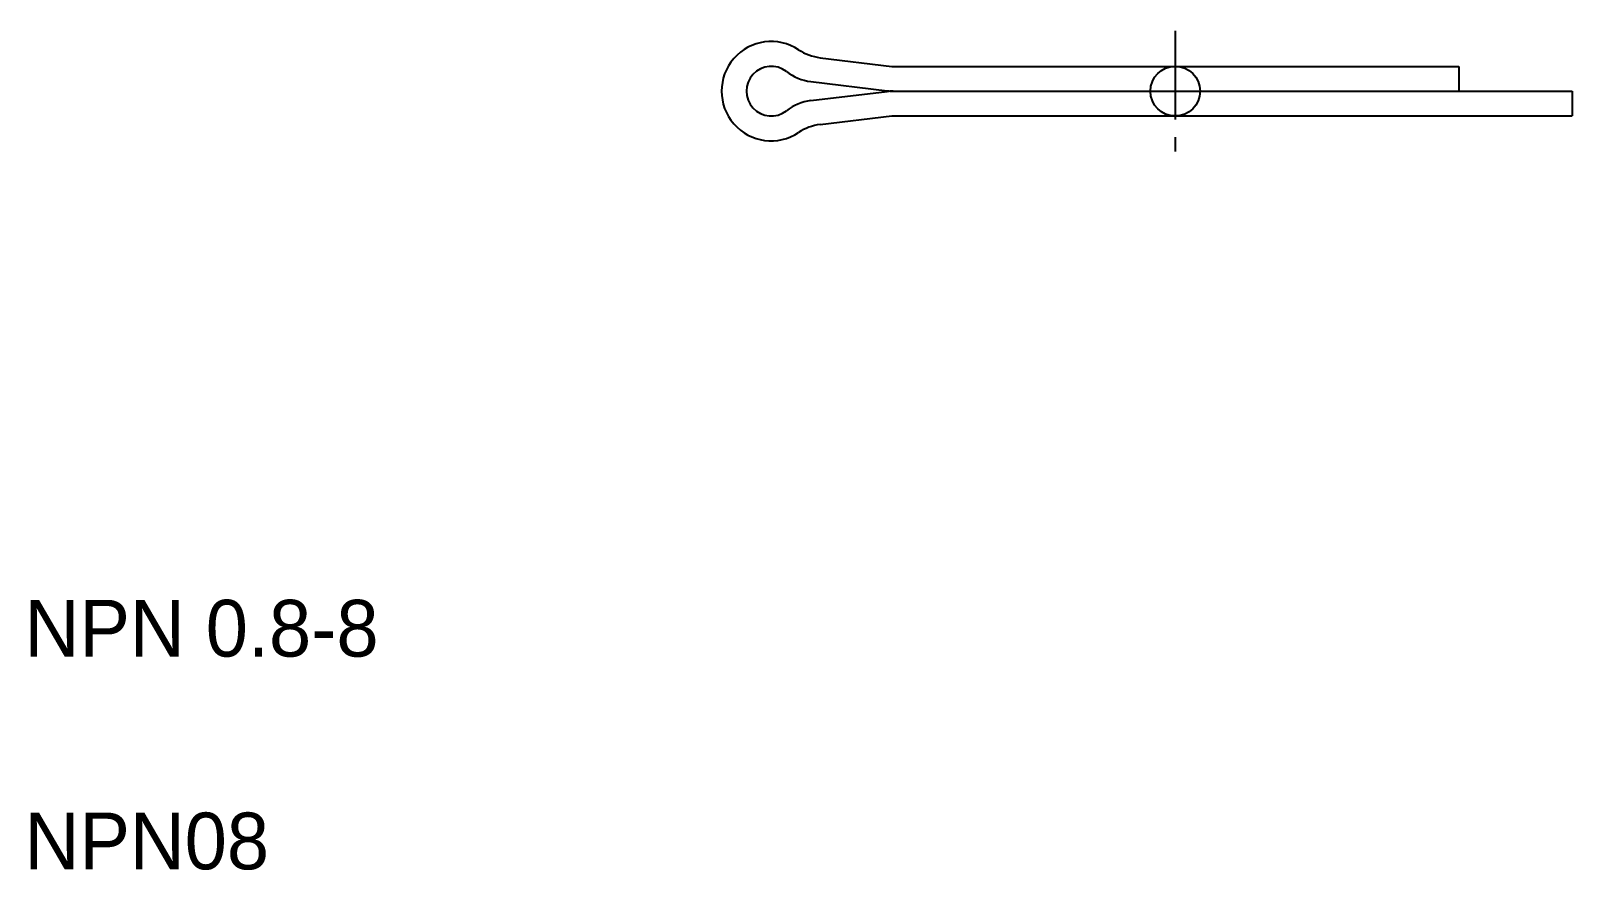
# Model space of a CAD drawing. Extents: x 2.1 to 23.8, y 2 to 13.8.
import ezdxf

# ---------------------------------------------------------------- set-up
doc = ezdxf.new("R2010")
doc.units = 0
doc.linetypes.add('CENTER', pattern=[2, 1.25, -0.25, 0.25, -0.25])
doc.layers.get('0').update_dxf_attribs({"linetype": 'CONTINUOUS'})
doc.layers.add('CENTER', color=1, linetype='CENTER')

msp = doc.modelspace()

# ---------------------------------------------------------------- linework, layer by layer
at = {"color": 7, "linetype": 'CONTINUOUS'}
for p, q in [((13.224, 13.445), (14.233, 13.323)), ((14.233, 13.323), (22.233, 13.323)), ((22.233, 13.323), (22.233, 12.973)), ((13.093, 13.108), (14.17, 12.978)), ((13.093, 12.839), (14.17, 12.968)), ((14.254, 12.973), (23.833, 12.973)), ((23.833, 12.973), (23.833, 12.623)), ((13.224, 12.502), (14.233, 12.623)), ((14.233, 12.623), (23.833, 12.623)), ((13.476, 12.532), (13.476, 12.532)), ((13.728, 12.563), (13.729, 12.563))]:
    msp.add_line(p, q, dxfattribs=at)
at = {"color": 3, "linetype": 'CONTINUOUS'}
msp.add_circle((18.233, 12.973), 0.35, dxfattribs=at)
at = {"color": 7, "linetype": 'CONTINUOUS'}
for centre, radius, start, end in [((12.533, 12.973), 0.7, 56.4247, 303.5753), ((13.307, 14.14), 0.7, 236.4247, 263.1398), ((12.533, 12.973), 0.35, 52.1959, 307.8041), ((13.177, 13.803), 0.7, 232.1959, 263.1398), ((13.177, 12.144), 0.7, 96.8602, 127.8041), ((14.254, 13.673), 0.7, 263.1398, 270), ((14.254, 12.273), 0.7, 90, 96.8602), ((13.307, 11.807), 0.7, 96.8602, 123.5753)]:
    msp.add_arc(centre, radius, start, end, dxfattribs=at)
at = {"layer": 'CENTER', "color": 1, "linetype": 'CENTER'}
msp.add_line((18.233, 13.823), (18.233, 12.123), dxfattribs=at)

# ---------------------------------------------------------------- texts
at = {"color": 7, "linetype": 'CONTINUOUS'}
for s, p in [('NPN 0.8-8', (2, 5)), ('NPN08', (2, 2))]:
    msp.add_text(s, height=0.8, dxfattribs=at).set_placement(p)

doc.saveas('drawing.dxf')
